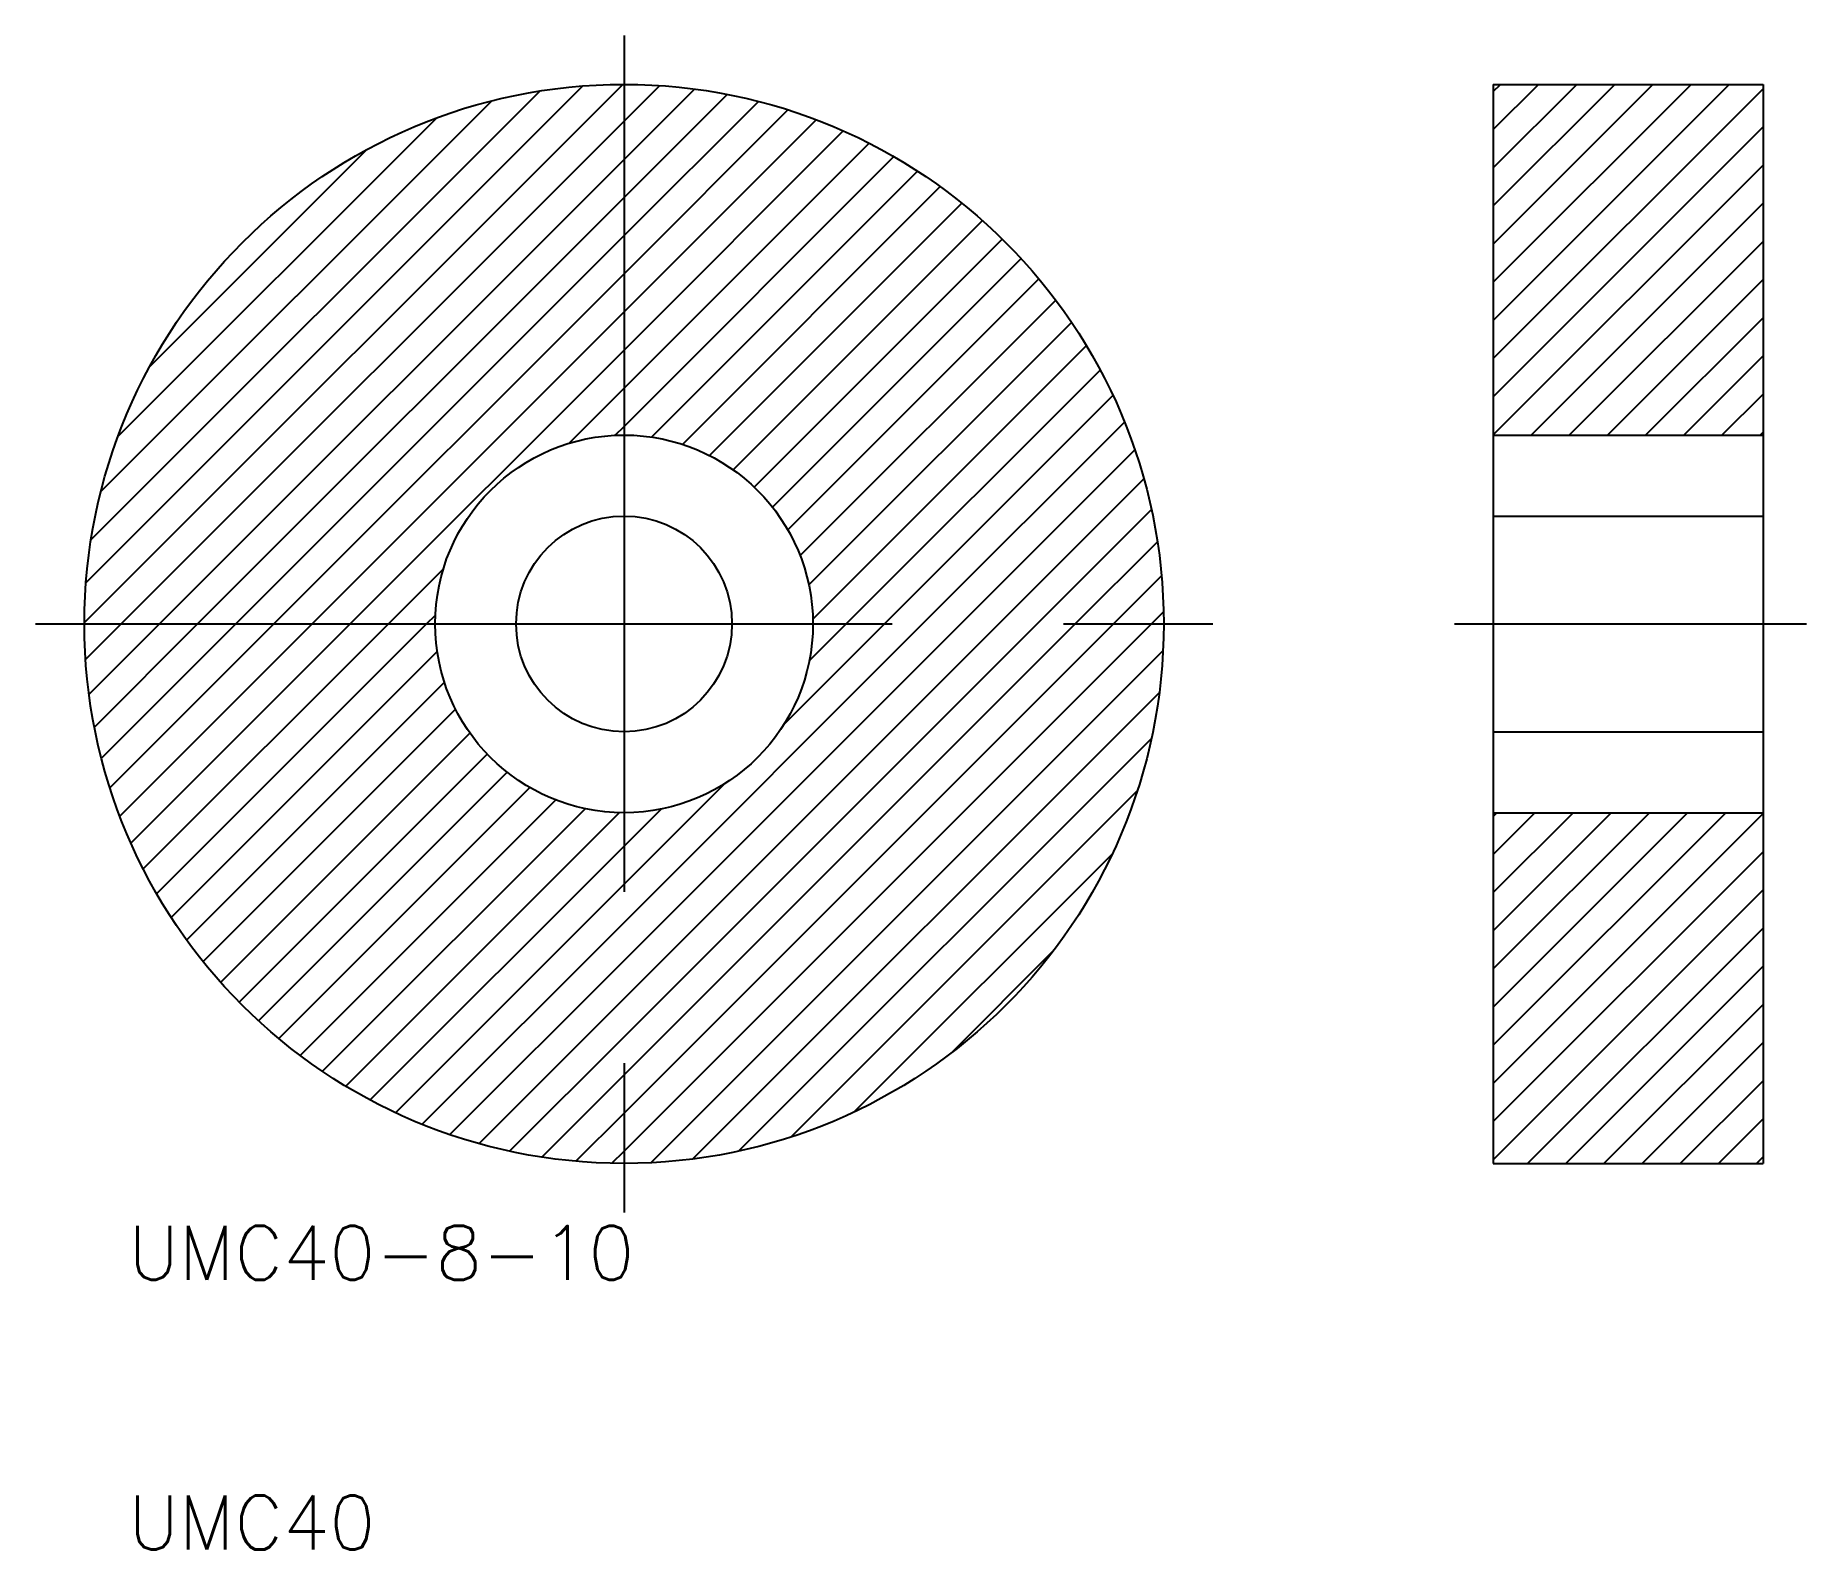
# Model space of a CAD drawing. Extents: x 90.1 to 155.8, y 100 to 156.1.
import ezdxf

# ---------------------------------------------------------------- set-up
doc = ezdxf.new("R2010")
doc.units = 0
doc.linetypes.add('CENTER', pattern=[50.8, 31.75, -6.35, 6.35, -6.35])
doc.layers.get('0').update_dxf_attribs({"linetype": 'CONTINUOUS'})
doc.layers.add('CENTER', color=1, linetype='CENTER')
doc.styles.get("Standard").update_dxf_attribs({"font": 'txt.shx'})

# ---------------------------------------------------------------- blocks, each defined once
blk = doc.blocks.new('*X2')
at = {"color": 0, "linetype": 'CONTINUOUS'}
for p, q in [((91.927, 134.354), (111.877, 154.304)), ((111.927, 152.94), (113.248, 154.26)), ((144.141, 145.555), (152.889, 154.304)), ((144.141, 146.969), (151.475, 154.304)), ((144.141, 148.383), (150.061, 154.304)), ((144.141, 149.798), (148.647, 154.304)), ((144.141, 151.212), (147.233, 154.304)), ((144.141, 152.626), (145.818, 154.304)), ((144.141, 154.04), (144.404, 154.304)), ((91.985, 135.826), (110.405, 154.246)), ((92.173, 137.428), (108.803, 154.058)), ((92.538, 139.207), (107.024, 153.693)), ((111.927, 151.525), (114.535, 154.133)), ((111.927, 150.111), (115.751, 153.935)), ((111.927, 148.697), (116.905, 153.674)), ((144.141, 144.141), (154.141, 154.141)), ((93.176, 141.259), (104.972, 153.055)), ((111.927, 147.283), (118.003, 153.358)), ((111.927, 145.868), (119.051, 152.992)), ((93.291, 134.304), (111.927, 152.94)), ((111.927, 144.454), (120.052, 152.579)), ((144.141, 142.727), (154.141, 152.727)), ((94.353, 143.85), (102.381, 151.878)), ((111.927, 143.04), (121.01, 152.122)), ((94.706, 134.304), (111.927, 151.525)), ((111.927, 141.626), (121.926, 151.625)), ((112.945, 141.229), (122.804, 151.088)), ((144.141, 141.312), (154.141, 151.312)), ((114.091, 140.961), (123.643, 150.513)), ((96.12, 134.304), (111.927, 150.111)), ((115.092, 140.548), (124.446, 149.901)), ((145.546, 141.304), (154.141, 149.898)), ((115.974, 140.016), (125.212, 149.254)), ((97.534, 134.304), (111.927, 148.697)), ((116.75, 139.377), (125.943, 148.571)), ((146.961, 141.304), (154.141, 148.484)), ((117.424, 138.638), (126.639, 147.852)), ((98.948, 134.304), (111.927, 147.283)), ((117.995, 137.794), (127.299, 147.098)), ((148.375, 141.304), (154.141, 147.07)), ((100.363, 134.304), (111.927, 145.868)), ((118.453, 136.837), (127.924, 146.308)), ((118.777, 135.747), (128.512, 145.482)), ((149.789, 141.304), (154.141, 145.656)), ((101.777, 134.304), (111.927, 144.454)), ((118.925, 134.481), (129.062, 144.619)), ((151.203, 141.304), (154.141, 144.241)), ((120.162, 134.304), (129.574, 143.716)), ((109.887, 141), (111.927, 143.04)), ((121.576, 134.304), (130.045, 142.773)), ((152.617, 141.304), (154.141, 142.827)), ((122.99, 134.304), (130.474, 141.788)), ((111.597, 141.296), (111.927, 141.626)), ((154.032, 141.304), (154.141, 141.413)), ((124.404, 134.304), (130.858, 140.757)), ((125.818, 134.304), (131.192, 139.677)), ((127.233, 134.304), (131.473, 138.544)), ((128.647, 134.304), (131.694, 137.351)), ((103.191, 134.304), (105.231, 136.344)), ((130.061, 134.304), (131.847, 136.09)), ((104.605, 134.304), (104.935, 134.634)), ((131.475, 134.304), (131.922, 134.751)), ((91.971, 132.983), (93.291, 134.304)), ((92.098, 131.696), (94.706, 134.304)), ((92.296, 130.48), (96.12, 134.304)), ((92.557, 129.326), (97.534, 134.304)), ((92.873, 128.228), (98.948, 134.304)), ((93.239, 127.18), (100.363, 134.304)), ((93.652, 126.179), (101.777, 134.304)), ((94.109, 125.221), (103.191, 134.304)), ((94.606, 124.305), (104.605, 134.304)), ((111.927, 114.756), (131.475, 134.304)), ((111.927, 116.17), (130.061, 134.304)), ((111.927, 117.584), (128.647, 134.304)), ((111.927, 118.998), (127.233, 134.304)), ((111.927, 120.413), (125.818, 134.304)), ((111.927, 121.827), (124.404, 134.304)), ((111.927, 123.241), (122.99, 134.304)), ((117.859, 130.587), (121.576, 134.304)), ((118.792, 132.934), (120.162, 134.304)), ((95.143, 123.427), (105.002, 133.286)), ((112.914, 114.328), (131.903, 133.317)), ((95.718, 122.588), (105.27, 132.14)), ((114.465, 114.465), (131.766, 131.766)), ((96.329, 121.785), (105.683, 131.139)), ((96.977, 121.019), (106.215, 130.257)), ((116.174, 114.76), (131.471, 130.057)), ((97.66, 120.288), (106.854, 129.481)), ((98.379, 119.592), (107.593, 128.807)), ((99.133, 118.932), (108.437, 128.236)), ((111.927, 124.655), (115.644, 128.372)), ((118.113, 115.284), (130.947, 128.118)), ((99.922, 118.307), (109.394, 127.778)), ((100.749, 117.719), (110.484, 127.454)), ((111.927, 126.069), (113.297, 127.439)), ((101.612, 117.169), (111.75, 127.306)), ((144.141, 118.685), (152.76, 127.304)), ((144.141, 120.099), (151.345, 127.304)), ((144.141, 121.513), (149.931, 127.304)), ((144.141, 122.928), (148.517, 127.304)), ((144.141, 124.342), (147.103, 127.304)), ((144.141, 125.756), (145.688, 127.304)), ((144.141, 127.17), (144.274, 127.304)), ((144.141, 117.271), (154.141, 127.271)), ((102.515, 116.657), (111.927, 126.069)), ((120.456, 116.213), (130.018, 125.775)), ((144.141, 115.857), (154.141, 125.857)), ((103.458, 116.186), (111.927, 124.655)), ((144.141, 114.442), (154.141, 124.442)), ((104.443, 115.757), (111.927, 123.241)), ((145.416, 114.304), (154.141, 123.028)), ((124.064, 118.407), (127.824, 122.167)), ((105.474, 115.373), (111.927, 121.827)), ((146.831, 114.304), (154.141, 121.614)), ((106.554, 115.039), (111.927, 120.413)), ((148.245, 114.304), (154.141, 120.2)), ((107.687, 114.758), (111.927, 118.998)), ((149.659, 114.304), (154.141, 118.786)), ((108.88, 114.537), (111.927, 117.584)), ((151.073, 114.304), (154.141, 117.371)), ((110.141, 114.384), (111.927, 116.17)), ((152.487, 114.304), (154.141, 115.957)), ((111.48, 114.309), (111.927, 114.756)), ((153.902, 114.304), (154.141, 114.543))]:
    blk.add_line(p, q, dxfattribs=at)

msp = doc.modelspace()

# ---------------------------------------------------------------- linework, layer by layer
for p, q in [((144.141, 154.304), (154.141, 154.304)), ((144.141, 154.304), (144.141, 114.304)), ((154.141, 154.304), (154.141, 114.304)), ((144.141, 141.304), (154.141, 141.304)), ((144.141, 138.304), (154.141, 138.304)), ((144.141, 130.304), (154.141, 130.304)), ((144.141, 127.304), (154.141, 127.304)), ((144.141, 114.304), (154.141, 114.304))]:
    msp.add_line(p, q)
for radius in [20, 7, 4]:
    msp.add_circle((111.927, 134.304), radius)
at = {"layer": 'CENTER'}
for p, q in [((111.927, 156.12), (111.927, 112.488)), ((90.111, 134.304), (133.743, 134.304)), ((142.71, 134.304), (155.754, 134.304))]:
    msp.add_line(p, q, dxfattribs=at)

# ---------------------------------------------------------------- block references
at = {"color": 3, "linetype": 'CONTINUOUS'}
msp.add_blockref('*X2', (0, 0), dxfattribs=at)

# ---------------------------------------------------------------- texts
for s, p in [('UMC40-8-10', (93.546, 109.99)), ('UMC40', (93.546, 99.99))]:
    msp.add_text(s, height=2).set_placement(p)

doc.saveas('drawing.dxf')
